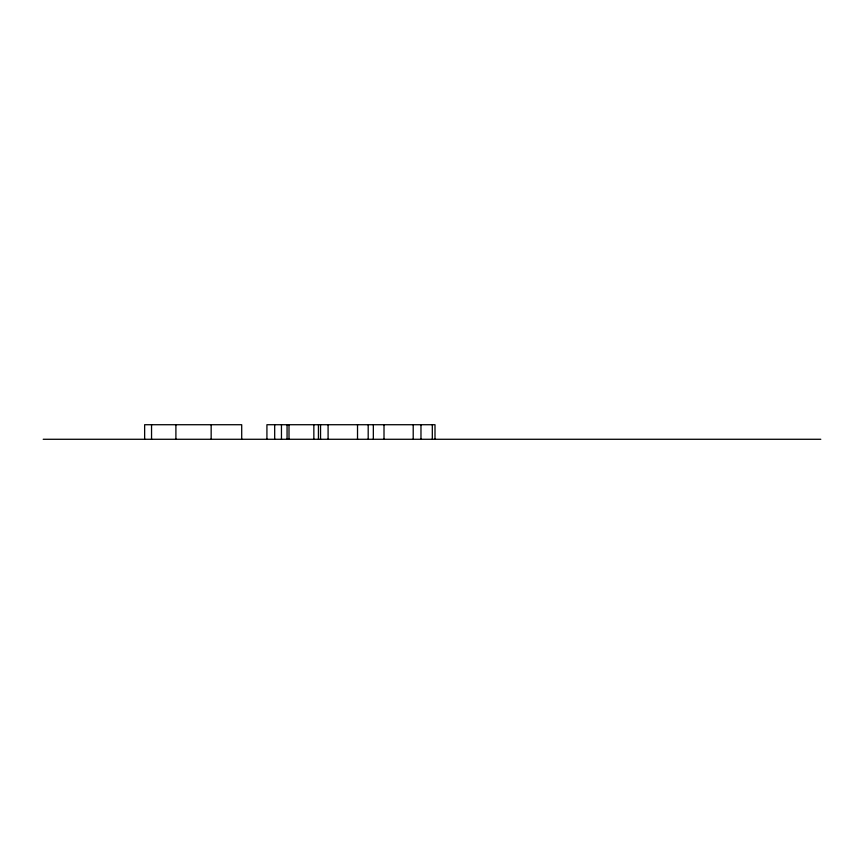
<?xml version="1.0" encoding="UTF-8"?>
<svg xmlns="http://www.w3.org/2000/svg" width="864" height="864" viewBox="0 0 864 864"><rect width="100%" height="100%" fill="white"/><g stroke="black" fill="none" stroke-linecap="round" stroke-linejoin="round"><path stroke-width="1.3" d="M43.2 439.279L820.8 439.279M435.002 439.279L435.002 424.721L266.922 424.721L266.922 439.279M432.313 424.721L432.313 439.279M420.973 424.721L420.973 439.279M413.208 424.721L413.208 439.279M384.005 424.721L384.005 439.279M373.334 424.721L373.334 439.279M368.194 424.721L368.194 439.279M357.523 424.721L357.523 439.279M328.093 424.721L328.093 439.279M320.544 424.721L320.544 439.279M318.427 424.721L318.427 439.279M313.848 424.721L313.848 439.279M288.997 424.721L288.997 439.279M287.064 424.721L287.064 439.279M281.459 424.721L281.459 439.279M274.687 424.721L274.687 439.279M241.704 439.279L241.704 424.721L144.644 424.721L144.644 439.279M211.162 424.721L211.162 439.279M175.9 424.721L175.9 439.279M151.546 424.721L151.546 439.279"/></g></svg>
